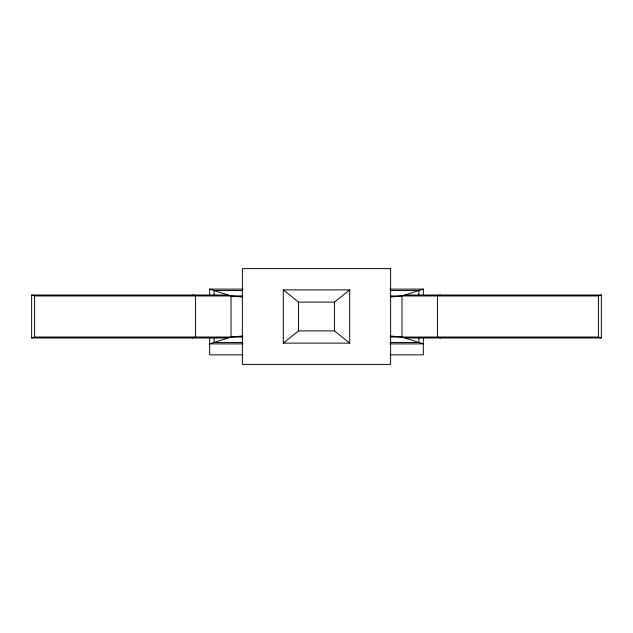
<?xml version="1.0" encoding="UTF-8"?>
<svg xmlns="http://www.w3.org/2000/svg" width="633" height="633" viewBox="0 0 633 633"><rect width="100%" height="100%" fill="white"/><g stroke="black" fill="none" stroke-linecap="round" stroke-linejoin="round"><path stroke-width="0.95" d="M283.299 343.11L298.554 330.885L334.446 330.885L349.701 343.11L349.701 289.89L283.299 289.89L283.299 343.11L349.701 343.11M283.299 289.89L298.554 302.115L334.446 302.115L349.701 289.89M228.094 295.018L31.65 295.018L31.65 337.982L34.586 337.049L242.89 337.049M192.63 337.982L195.565 337.049L195.565 295.951L192.63 295.018M242.771 335.973L231.029 337.049L209.665 343.893L243.143 343.893M390.229 297.027L401.971 295.951L423.335 289.107L423.335 294.994M440.37 295.018L437.435 295.951L437.435 337.049L440.37 337.982M390.11 295.951L598.414 295.951L601.35 295.018L601.35 337.982L404.906 337.982M209.665 294.994L209.665 289.107L243.143 289.107M389.857 289.107L423.335 289.107M242.645 290.523L214.081 290.523L214.081 295.421M390.355 290.523L418.919 290.523L418.919 295.421M404.906 295.018L601.35 295.018M31.65 295.018L34.586 295.951L242.89 295.951M390.11 337.049L598.414 337.049L601.35 337.982M31.65 337.982L228.094 337.982M242.645 342.477L214.081 342.477L214.081 337.579M390.355 342.477L418.919 342.477L418.919 337.579M389.857 343.893L423.335 343.893L401.971 337.049L390.229 335.973M242.93 354.852L209.665 354.852L209.665 338.022M390.07 354.852L423.335 354.852L423.335 338.022M209.665 289.107L231.029 295.951L242.771 297.027M598.414 295.951L598.414 337.049M401.971 295.951L401.971 337.049M334.446 302.115L334.446 330.885M298.554 302.115L298.554 330.885M231.029 295.951L231.029 337.049M34.586 295.951L34.586 337.049M390.616 268.606L242.384 268.606L242.384 364.394L390.616 364.394L390.616 268.606"/></g></svg>
